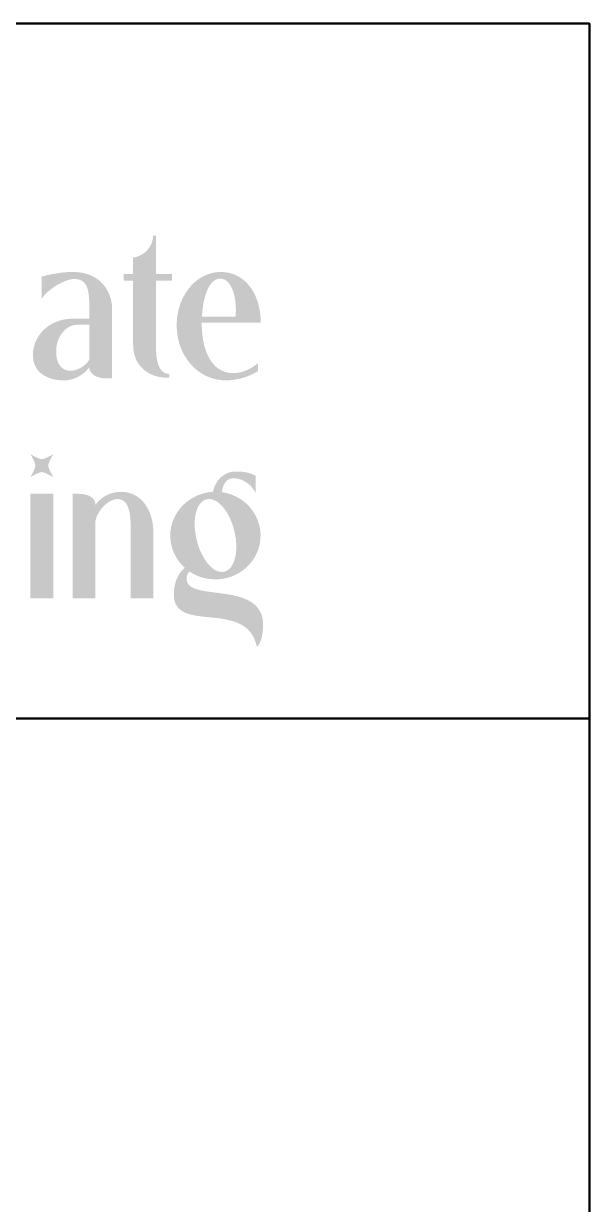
# Model space of a CAD drawing. Header units: inches. Extents: x 0.5 to 73.5, y 0.5 to 23.5.
# Drawn here: x 34.091 to 35.5, y 20.562 to 23.5 of the extents above; entities that cross this region are included whole.
import ezdxf

# ---------------------------------------------------------------- set-up
doc = ezdxf.new("R2010")
doc.units = ezdxf.units.IN
doc.header["$MEASUREMENT"] = 0
doc.layers.add('E-ANNO-TTLB', color=7, linetype='Continuous', lineweight=50)

msp = doc.modelspace()

# ---------------------------------------------------------------- hatches: boundary and pattern name
at = {"layer": 'E-ANNO-TTLB'}
for points in [[(34.4542, 22.6284), (34.4542, 22.6189), (34.4502, 22.6189), (34.4456, 22.619), (34.4411, 22.6192), (34.4367, 22.6197), (34.4323, 22.6203), (34.4281, 22.6211), (34.4239, 22.622), (34.4198, 22.6232), (34.4159, 22.6245), (34.412, 22.6259), (34.4083, 22.6275), (34.4047, 22.6293), (34.4012, 22.6312), (34.3978, 22.6333), (34.3946, 22.6356), (34.3915, 22.638), (34.3885, 22.6406), (34.3857, 22.6433), (34.383, 22.6461), (34.3805, 22.6491), (34.3781, 22.6523), (34.376, 22.6556), (34.3739, 22.659), (34.3721, 22.6626), (34.3704, 22.6663), (34.3689, 22.6701), (34.3676, 22.6741), (34.3665, 22.6783), (34.3655, 22.6825), (34.3648, 22.6869), (34.3643, 22.6914), (34.364, 22.696), (34.3638, 22.7008), (34.3638, 22.8606), (34.3399, 22.8606), (34.3399, 22.8771), (34.3638, 22.8771), (34.3638, 22.918), (34.3685, 22.9187), (34.3731, 22.9199), (34.3777, 22.9215), (34.3821, 22.9235), (34.3864, 22.9259), (34.3905, 22.9287), (34.3943, 22.9318), (34.3979, 22.9353), (34.4012, 22.9391), (34.4042, 22.9432), (34.4069, 22.9475), (34.4091, 22.9521), (34.4109, 22.9569), (34.4122, 22.9619), (34.413, 22.9671), (34.4133, 22.9725), (34.4208, 22.9725), (34.4208, 22.8771), (34.4607, 22.8771), (34.4607, 22.8606), (34.4208, 22.8606), (34.4208, 22.6953), (34.4209, 22.686), (34.4212, 22.6808), (34.4216, 22.6754), (34.4222, 22.6699), (34.4231, 22.6644), (34.4242, 22.6589), (34.4257, 22.6536), (34.4276, 22.6485), (34.4298, 22.6438), (34.4311, 22.6417), (34.4325, 22.6396), (34.4341, 22.6377), (34.4357, 22.6359), (34.4375, 22.6343), (34.4395, 22.6328), (34.4415, 22.6315), (34.4438, 22.6305), (34.4461, 22.6296), (34.4487, 22.629), (34.4514, 22.6285)], [(34.1651, 22.4289), (34.1631, 22.4256), (34.1588, 22.4175), (34.1565, 22.4128), (34.1545, 22.408), (34.153, 22.4037), (34.1526, 22.4019), (34.1525, 22.4002), (34.1526, 22.3986), (34.153, 22.3967), (34.1544, 22.3924), (34.1564, 22.3877), (34.1588, 22.3829), (34.1631, 22.3749), (34.1651, 22.3715), (34.1617, 22.3735), (34.1537, 22.3778), (34.1489, 22.3801), (34.1442, 22.3822), (34.1399, 22.3836), (34.138, 22.384), (34.1364, 22.3842), (34.1348, 22.384), (34.1329, 22.3836), (34.1286, 22.3822), (34.1239, 22.3802), (34.1191, 22.3779), (34.1111, 22.3735), (34.1077, 22.3715), (34.1096, 22.3749), (34.114, 22.3829), (34.1163, 22.3877), (34.1183, 22.3924), (34.1198, 22.3967), (34.1202, 22.3986), (34.1203, 22.4002), (34.1202, 22.4019), (34.1198, 22.4037), (34.1184, 22.408), (34.1163, 22.4128), (34.114, 22.4175), (34.1097, 22.4256), (34.1077, 22.4289), (34.1111, 22.427), (34.1191, 22.4227), (34.1239, 22.4203), (34.1286, 22.4183), (34.1329, 22.4169), (34.1348, 22.4165), (34.1364, 22.4163), (34.138, 22.4164), (34.1399, 22.4168), (34.1442, 22.4183), (34.1489, 22.4203), (34.1537, 22.4226), (34.1617, 22.427)], [(34.1651, 22.0704), (34.1077, 22.0704), (34.1077, 22.3301), (34.1651, 22.3301)], [(34.2275, 22.3301), (34.2322, 22.3299), (34.2367, 22.3296), (34.2409, 22.329), (34.2449, 22.3282), (34.2487, 22.3271), (34.2522, 22.3259), (34.2554, 22.3244), (34.2583, 22.3228), (34.2609, 22.3209), (34.2633, 22.3189), (34.2653, 22.3167), (34.2669, 22.3143), (34.2682, 22.3117), (34.2692, 22.309), (34.2698, 22.3061), (34.27, 22.3031), (34.2731, 22.3069), (34.2764, 22.3105), (34.2798, 22.3138), (34.2833, 22.3169), (34.287, 22.3198), (34.2907, 22.3224), (34.2946, 22.3248), (34.2985, 22.3269), (34.3026, 22.3288), (34.3067, 22.3305), (34.3109, 22.3319), (34.3153, 22.333), (34.3197, 22.3339), (34.3242, 22.3345), (34.3288, 22.3349), (34.3334, 22.3351), (34.3379, 22.3349), (34.3423, 22.3346), (34.3466, 22.334), (34.3508, 22.3331), (34.3549, 22.3321), (34.3589, 22.3308), (34.3627, 22.3293), (34.3665, 22.3275), (34.3701, 22.3256), (34.3736, 22.3234), (34.377, 22.3211), (34.3803, 22.3185), (34.3834, 22.3157), (34.3864, 22.3128), (34.3893, 22.3096), (34.392, 22.3063), (34.3946, 22.3028), (34.397, 22.2991), (34.3993, 22.2952), (34.4015, 22.2911), (34.4035, 22.2869), (34.4053, 22.2826), (34.407, 22.278), (34.4085, 22.2733), (34.4098, 22.2685), (34.411, 22.2635), (34.412, 22.2584), (34.4128, 22.2531), (34.4135, 22.2477), (34.4139, 22.2421), (34.4142, 22.2365), (34.4143, 22.2307), (34.4143, 22.0704), (34.3574, 22.0704), (34.3574, 22.2542), (34.3572, 22.2616), (34.3568, 22.2686), (34.3562, 22.2752), (34.3553, 22.2813), (34.3541, 22.2869), (34.3527, 22.2921), (34.351, 22.2968), (34.3491, 22.301), (34.3469, 22.3047), (34.3445, 22.308), (34.3419, 22.3107), (34.339, 22.313), (34.336, 22.3148), (34.3327, 22.3161), (34.3291, 22.3168), (34.3254, 22.3171), (34.3232, 22.317), (34.3211, 22.3168), (34.3167, 22.3159), (34.3123, 22.3144), (34.3079, 22.3124), (34.3036, 22.31), (34.2994, 22.3071), (34.2953, 22.3039), (34.2913, 22.3002), (34.2876, 22.2963), (34.2841, 22.2921), (34.2809, 22.2876), (34.2779, 22.283), (34.2753, 22.2781), (34.2731, 22.2732), (34.2713, 22.2682), (34.27, 22.2631), (34.27, 22.0704), (34.213, 22.0704), (34.213, 22.3301)]]:
    msp.add_hatch(color=256, dxfattribs=at).paths.add_polyline_path(points, flags=0)
h = msp.add_hatch(color=256, dxfattribs=at)
h.paths.add_polyline_path([(34.2545, 22.7507), (34.2245, 22.7507), (34.2218, 22.7506), (34.2191, 22.7504), (34.2164, 22.7499), (34.2138, 22.7493), (34.2112, 22.7485), (34.2086, 22.7476), (34.2062, 22.7465), (34.2038, 22.7452), (34.2014, 22.7438), (34.1991, 22.7423), (34.1947, 22.7388), (34.1906, 22.7348), (34.1869, 22.7304), (34.1835, 22.7255), (34.1805, 22.7202), (34.1779, 22.7146), (34.1757, 22.7086), (34.174, 22.7023), (34.1728, 22.6959), (34.1722, 22.6892), (34.1721, 22.6823), (34.1723, 22.677), (34.1729, 22.672), (34.1737, 22.6673), (34.1748, 22.6629), (34.1762, 22.6588), (34.1778, 22.655), (34.1797, 22.6516), (34.1819, 22.6485), (34.1843, 22.6457), (34.1869, 22.6433), (34.1897, 22.6412), (34.1928, 22.6395), (34.1961, 22.6381), (34.1995, 22.6372), (34.2032, 22.6366), (34.207, 22.6364), (34.21, 22.6365), (34.2131, 22.6368), (34.2163, 22.6374), (34.2195, 22.6381), (34.2228, 22.6391), (34.2261, 22.6403), (34.2294, 22.6417), (34.2326, 22.6434), (34.2358, 22.6452), (34.2389, 22.6472), (34.2419, 22.6495), (34.2448, 22.652), (34.2475, 22.6546), (34.2501, 22.6575), (34.2524, 22.6606), (34.2545, 22.6638)], flags=0)
h.paths.add_polyline_path([(34.3114, 22.6174), (34.2969, 22.6174), (34.2923, 22.6175), (34.2879, 22.6179), (34.2837, 22.6186), (34.2798, 22.6194), (34.276, 22.6206), (34.2725, 22.6219), (34.2693, 22.6234), (34.2663, 22.6252), (34.2637, 22.6271), (34.2613, 22.6293), (34.2593, 22.6316), (34.2576, 22.634), (34.2563, 22.6367), (34.2553, 22.6394), (34.2547, 22.6423), (34.2545, 22.6454), (34.2519, 22.6418), (34.249, 22.6383), (34.2459, 22.6351), (34.2426, 22.632), (34.2391, 22.6291), (34.2353, 22.6264), (34.2314, 22.6239), (34.2273, 22.6216), (34.2231, 22.6195), (34.2188, 22.6177), (34.2144, 22.6161), (34.2099, 22.6148), (34.2053, 22.6138), (34.2008, 22.613), (34.1962, 22.6126), (34.1916, 22.6124), (34.1829, 22.6127), (34.1746, 22.6135), (34.1706, 22.6141), (34.1668, 22.6149), (34.1631, 22.6158), (34.1594, 22.6168), (34.156, 22.618), (34.1526, 22.6192), (34.1493, 22.6206), (34.1462, 22.6221), (34.1432, 22.6238), (34.1404, 22.6255), (34.1376, 22.6274), (34.1351, 22.6294), (34.1326, 22.6315), (34.1303, 22.6337), (34.1281, 22.636), (34.1261, 22.6384), (34.1243, 22.6409), (34.1225, 22.6435), (34.121, 22.6462), (34.1196, 22.6491), (34.1183, 22.652), (34.1172, 22.655), (34.1163, 22.6581), (34.1155, 22.6612), (34.1149, 22.6645), (34.1145, 22.6679), (34.1142, 22.6713), (34.1141, 22.6748), (34.1143, 22.6796), (34.1146, 22.6842), (34.1153, 22.6888), (34.1161, 22.6934), (34.1172, 22.6978), (34.1185, 22.7021), (34.12, 22.7064), (34.1217, 22.7105), (34.1237, 22.7145), (34.1258, 22.7185), (34.1281, 22.7223), (34.1307, 22.726), (34.1334, 22.7295), (34.1363, 22.7329), (34.1393, 22.7362), (34.1426, 22.7394), (34.1459, 22.7424), (34.1495, 22.7452), (34.1532, 22.7479), (34.157, 22.7504), (34.161, 22.7527), (34.1651, 22.7549), (34.1694, 22.7569), (34.1738, 22.7587), (34.1783, 22.7603), (34.1829, 22.7617), (34.1876, 22.7629), (34.1924, 22.7639), (34.1973, 22.7647), (34.2023, 22.7652), (34.2074, 22.7656), (34.2125, 22.7657), (34.2545, 22.7657), (34.2545, 22.7987), (34.2542, 22.8123), (34.2539, 22.8187), (34.2533, 22.8248), (34.2525, 22.8306), (34.2514, 22.836), (34.25, 22.841), (34.2482, 22.8457), (34.2461, 22.8499), (34.2448, 22.8518), (34.2435, 22.8536), (34.242, 22.8553), (34.2404, 22.8568), (34.2386, 22.8583), (34.2368, 22.8596), (34.2348, 22.8607), (34.2326, 22.8617), (34.2303, 22.8626), (34.2279, 22.8633), (34.2253, 22.8639), (34.2225, 22.8643), (34.2196, 22.8645), (34.2165, 22.8646), (34.212, 22.8643), (34.207, 22.8634), (34.2016, 22.8619), (34.1959, 22.86), (34.1901, 22.8576), (34.1841, 22.8548), (34.1781, 22.8517), (34.1721, 22.8482), (34.1663, 22.8444), (34.1607, 22.8404), (34.1553, 22.8362), (34.1503, 22.8319), (34.1458, 22.8275), (34.1417, 22.8231), (34.1383, 22.8186), (34.1369, 22.8164), (34.1356, 22.8141), (34.1356, 22.8706), (34.1492, 22.8739), (34.1581, 22.8759), (34.1683, 22.8778), (34.1793, 22.8796), (34.191, 22.881), (34.1971, 22.8815), (34.2032, 22.8819), (34.2093, 22.8821), (34.2155, 22.8821), (34.2209, 22.8819), (34.2261, 22.8815), (34.2312, 22.881), (34.2361, 22.8802), (34.241, 22.8792), (34.2457, 22.878), (34.2503, 22.8766), (34.2547, 22.875), (34.259, 22.8732), (34.2632, 22.8712), (34.2672, 22.8691), (34.2711, 22.8667), (34.2748, 22.8642), (34.2784, 22.8615), (34.2818, 22.8587), (34.285, 22.8557), (34.2881, 22.8525), (34.291, 22.8491), (34.2937, 22.8456), (34.2962, 22.842), (34.2986, 22.8382), (34.3007, 22.8343), (34.3027, 22.8302), (34.3045, 22.826), (34.3061, 22.8216), (34.3075, 22.8171), (34.3087, 22.8125), (34.3096, 22.8078), (34.3104, 22.8029), (34.311, 22.798), (34.3113, 22.7929), (34.3114, 22.7877)], flags=0)
h = msp.add_hatch(color=256, dxfattribs=at)
h.paths.add_polyline_path([(34.619, 22.7712), (34.6195, 22.7816), (34.6195, 22.7916), (34.6191, 22.8011), (34.6182, 22.81), (34.6168, 22.8183), (34.6151, 22.8261), (34.613, 22.8332), (34.6105, 22.8397), (34.6077, 22.8456), (34.6062, 22.8482), (34.6046, 22.8507), (34.6029, 22.853), (34.6012, 22.8552), (34.5994, 22.8571), (34.5975, 22.8588), (34.5956, 22.8604), (34.5936, 22.8618), (34.5915, 22.8629), (34.5894, 22.8639), (34.5873, 22.8646), (34.5851, 22.8652), (34.5829, 22.8655), (34.5806, 22.8656), (34.5783, 22.8655), (34.576, 22.8652), (34.5738, 22.8646), (34.5716, 22.8639), (34.5695, 22.8629), (34.5674, 22.8618), (34.5654, 22.8604), (34.5634, 22.8588), (34.5615, 22.8571), (34.5596, 22.8552), (34.5578, 22.853), (34.556, 22.8507), (34.5527, 22.8456), (34.5496, 22.8397), (34.5468, 22.8332), (34.5443, 22.8261), (34.542, 22.8183), (34.54, 22.81), (34.5383, 22.8011), (34.5369, 22.7916), (34.5359, 22.7816), (34.5351, 22.7712)], flags=0)
h.paths.add_polyline_path([(34.4722, 22.7497), (34.4724, 22.7565), (34.4728, 22.7632), (34.4735, 22.7698), (34.4744, 22.7763), (34.4757, 22.7827), (34.4771, 22.789), (34.4789, 22.7952), (34.4808, 22.8012), (34.483, 22.807), (34.4854, 22.8127), (34.4881, 22.8183), (34.4909, 22.8236), (34.494, 22.8288), (34.4972, 22.8338), (34.5007, 22.8386), (34.5043, 22.8432), (34.5081, 22.8476), (34.5121, 22.8518), (34.5163, 22.8557), (34.5206, 22.8594), (34.525, 22.8629), (34.5296, 22.8661), (34.5344, 22.869), (34.5392, 22.8716), (34.5442, 22.874), (34.5493, 22.8761), (34.5546, 22.8779), (34.5599, 22.8794), (34.5653, 22.8805), (34.5708, 22.8814), (34.5764, 22.8819), (34.5821, 22.8821), (34.5873, 22.8819), (34.5924, 22.8815), (34.5975, 22.8808), (34.6024, 22.8798), (34.6073, 22.8786), (34.612, 22.877), (34.6167, 22.8753), (34.6212, 22.8732), (34.6256, 22.8709), (34.6299, 22.8684), (34.6341, 22.8656), (34.6381, 22.8625), (34.642, 22.8592), (34.6457, 22.8557), (34.6493, 22.8519), (34.6528, 22.8479), (34.656, 22.8437), (34.6591, 22.8393), (34.662, 22.8346), (34.6648, 22.8297), (34.6673, 22.8246), (34.6697, 22.8193), (34.6718, 22.8138), (34.6738, 22.8081), (34.6756, 22.8022), (34.6771, 22.7961), (34.6784, 22.7898), (34.6795, 22.7834), (34.6804, 22.7767), (34.681, 22.7699), (34.6813, 22.7629), (34.6815, 22.7557), (34.5347, 22.7557), (34.5347, 22.7542), (34.5347, 22.7474), (34.535, 22.7407), (34.5354, 22.7342), (34.536, 22.7278), (34.5367, 22.7216), (34.5376, 22.7155), (34.5386, 22.7096), (34.5398, 22.7039), (34.5412, 22.6983), (34.5427, 22.693), (34.5444, 22.6878), (34.5462, 22.6828), (34.5482, 22.678), (34.5503, 22.6734), (34.5526, 22.669), (34.555, 22.6648), (34.5576, 22.6608), (34.5603, 22.657), (34.5632, 22.6535), (34.5662, 22.6502), (34.5694, 22.6471), (34.5727, 22.6443), (34.5761, 22.6417), (34.5797, 22.6394), (34.5835, 22.6373), (34.5874, 22.6355), (34.5914, 22.634), (34.5955, 22.6327), (34.5998, 22.6317), (34.6043, 22.631), (34.6088, 22.6305), (34.6136, 22.6304), (34.617, 22.6305), (34.6206, 22.6307), (34.6242, 22.6311), (34.6278, 22.6317), (34.6314, 22.6325), (34.6352, 22.6335), (34.6389, 22.6347), (34.6427, 22.6361), (34.6465, 22.6376), (34.6504, 22.6394), (34.6543, 22.6414), (34.6583, 22.6436), (34.6623, 22.6461), (34.6663, 22.6488), (34.6704, 22.6517), (34.6745, 22.6548), (34.6745, 22.6354), (34.6702, 22.6327), (34.6657, 22.6302), (34.661, 22.6279), (34.6562, 22.6257), (34.6513, 22.6236), (34.6463, 22.6217), (34.6412, 22.62), (34.6361, 22.6185), (34.6309, 22.6171), (34.6257, 22.6158), (34.6205, 22.6148), (34.6153, 22.614), (34.6101, 22.6133), (34.605, 22.6128), (34.6, 22.6125), (34.5951, 22.6124), (34.5886, 22.6126), (34.5823, 22.6131), (34.576, 22.614), (34.5699, 22.6151), (34.5639, 22.6167), (34.558, 22.6185), (34.5522, 22.6206), (34.5466, 22.623), (34.5411, 22.6258), (34.5358, 22.6288), (34.5307, 22.632), (34.5257, 22.6356), (34.5209, 22.6394), (34.5163, 22.6434), (34.5119, 22.6477), (34.5076, 22.6522), (34.5036, 22.657), (34.4998, 22.6619), (34.4962, 22.6671), (34.4928, 22.6725), (34.4896, 22.678), (34.4867, 22.6838), (34.4841, 22.6897), (34.4817, 22.6958), (34.4795, 22.7021), (34.4776, 22.7085), (34.476, 22.7151), (34.4747, 22.7217), (34.4736, 22.7286), (34.4728, 22.7355), (34.4724, 22.7426)], flags=0)
h = msp.add_hatch(color=256, dxfattribs=at)
h.paths.add_polyline_path([(34.5526, 22.3171), (34.5501, 22.317), (34.5477, 22.3166), (34.5454, 22.3161), (34.5431, 22.3153), (34.5409, 22.3143), (34.5388, 22.3131), (34.5368, 22.3117), (34.5348, 22.3101), (34.533, 22.3083), (34.5312, 22.3064), (34.5296, 22.3042), (34.528, 22.3019), (34.5265, 22.2994), (34.5251, 22.2968), (34.5238, 22.294), (34.5227, 22.291), (34.5206, 22.2846), (34.519, 22.2777), (34.5179, 22.2702), (34.5172, 22.2623), (34.5171, 22.2539), (34.5174, 22.2452), (34.5183, 22.2361), (34.5197, 22.2267), (34.5216, 22.2173), (34.5239, 22.2082), (34.5267, 22.1994), (34.5298, 22.191), (34.5333, 22.183), (34.5371, 22.1755), (34.5411, 22.1686), (34.5454, 22.1621), (34.5499, 22.1563), (34.5546, 22.1511), (34.557, 22.1488), (34.5594, 22.1466), (34.5619, 22.1446), (34.5643, 22.1428), (34.5668, 22.1412), (34.5694, 22.1398), (34.5719, 22.1386), (34.5744, 22.1376), (34.577, 22.1368), (34.5795, 22.1363), (34.5821, 22.1359), (34.5846, 22.1358), (34.5871, 22.1359), (34.5896, 22.1363), (34.592, 22.1368), (34.5943, 22.1376), (34.5965, 22.1386), (34.5986, 22.1398), (34.6007, 22.1412), (34.6027, 22.1428), (34.6045, 22.1446), (34.6063, 22.1466), (34.608, 22.1488), (34.6096, 22.1511), (34.6111, 22.1536), (34.6125, 22.1563), (34.6138, 22.1592), (34.615, 22.1621), (34.617, 22.1686), (34.6187, 22.1755), (34.6198, 22.183), (34.6205, 22.191), (34.6207, 22.1994), (34.6203, 22.2082), (34.6195, 22.2173), (34.618, 22.2267), (34.6161, 22.2361), (34.6138, 22.2452), (34.611, 22.2539), (34.6079, 22.2623), (34.6044, 22.2702), (34.6006, 22.2777), (34.5966, 22.2846), (34.5923, 22.291), (34.5877, 22.2968), (34.583, 22.3019), (34.5806, 22.3042), (34.5782, 22.3064), (34.5757, 22.3083), (34.5732, 22.3101), (34.5706, 22.3117), (34.5681, 22.3131), (34.5655, 22.3143), (34.563, 22.3153), (34.5604, 22.3161), (34.5578, 22.3166), (34.5552, 22.317)], flags=0)
h.paths.add_polyline_path([(34.4922, 22.1463), (34.4882, 22.15), (34.4843, 22.154), (34.4807, 22.1582), (34.4773, 22.1626), (34.4741, 22.1671), (34.4712, 22.1718), (34.4685, 22.1767), (34.466, 22.1817), (34.4638, 22.1869), (34.4618, 22.1922), (34.4602, 22.1976), (34.4588, 22.2032), (34.4577, 22.2088), (34.4569, 22.2145), (34.4564, 22.2203), (34.4562, 22.2262), (34.4564, 22.2316), (34.4568, 22.2369), (34.4575, 22.2422), (34.4584, 22.2474), (34.4596, 22.2524), (34.461, 22.2574), (34.4627, 22.2624), (34.4646, 22.2671), (34.4667, 22.2718), (34.469, 22.2764), (34.4716, 22.2809), (34.4744, 22.2852), (34.4773, 22.2894), (34.4805, 22.2934), (34.4838, 22.2973), (34.4873, 22.301), (34.491, 22.3046), (34.4949, 22.308), (34.4989, 22.3113), (34.5031, 22.3144), (34.5074, 22.3172), (34.5118, 22.3199), (34.5164, 22.3224), (34.5211, 22.3247), (34.526, 22.3268), (34.5309, 22.3287), (34.536, 22.3303), (34.5411, 22.3318), (34.5464, 22.3329), (34.5517, 22.3339), (34.5571, 22.3346), (34.5626, 22.3351), (34.5639, 22.3404), (34.5655, 22.3455), (34.5675, 22.3503), (34.5698, 22.3549), (34.5723, 22.3593), (34.5752, 22.3634), (34.5783, 22.3671), (34.5817, 22.3706), (34.5853, 22.3737), (34.5891, 22.3765), (34.5931, 22.379), (34.5974, 22.3811), (34.6018, 22.3828), (34.6064, 22.3841), (34.6112, 22.385), (34.6161, 22.3855), (34.6246, 22.3856), (34.6325, 22.3853), (34.6398, 22.3845), (34.6466, 22.3833), (34.6529, 22.3817), (34.6588, 22.3797), (34.6641, 22.3775), (34.669, 22.375), (34.669, 22.3316), (34.6671, 22.3355), (34.6648, 22.3394), (34.6622, 22.3431), (34.6593, 22.3467), (34.6561, 22.3501), (34.6527, 22.3532), (34.649, 22.3562), (34.6451, 22.3588), (34.6411, 22.3613), (34.637, 22.3634), (34.6328, 22.3652), (34.6285, 22.3666), (34.6242, 22.3677), (34.62, 22.3684), (34.6157, 22.3687), (34.6116, 22.3685), (34.6088, 22.3682), (34.6062, 22.3677), (34.6038, 22.3669), (34.6015, 22.3659), (34.5994, 22.3646), (34.5974, 22.3631), (34.5955, 22.3613), (34.5938, 22.3593), (34.5922, 22.3571), (34.5907, 22.3546), (34.5894, 22.3518), (34.5882, 22.3488), (34.5871, 22.3455), (34.5861, 22.342), (34.5853, 22.3381), (34.5846, 22.3341), (34.5897, 22.3333), (34.5946, 22.3323), (34.5995, 22.3311), (34.6044, 22.3297), (34.6091, 22.328), (34.6137, 22.3262), (34.6182, 22.3242), (34.6226, 22.322), (34.6269, 22.3196), (34.6311, 22.317), (34.6351, 22.3143), (34.639, 22.3113), (34.6428, 22.3083), (34.6464, 22.305), (34.6499, 22.3016), (34.6532, 22.2981), (34.6564, 22.2944), (34.6594, 22.2906), (34.6622, 22.2867), (34.6648, 22.2826), (34.6673, 22.2784), (34.6696, 22.2741), (34.6717, 22.2697), (34.6736, 22.2652), (34.6753, 22.2606), (34.6767, 22.2559), (34.678, 22.2512), (34.6791, 22.2463), (34.6799, 22.2414), (34.6805, 22.2364), (34.6809, 22.2313), (34.681, 22.2262), (34.6808, 22.2206), (34.6804, 22.215), (34.6797, 22.2095), (34.6787, 22.2042), (34.6774, 22.1989), (34.6759, 22.1937), (34.6741, 22.1886), (34.6721, 22.1837), (34.6699, 22.1789), (34.6674, 22.1742), (34.6647, 22.1696), (34.6618, 22.1652), (34.6586, 22.1609), (34.6553, 22.1568), (34.6518, 22.1529), (34.6481, 22.1491), (34.6442, 22.1455), (34.6401, 22.1421), (34.6359, 22.1389), (34.6315, 22.1358), (34.627, 22.133), (34.6223, 22.1304), (34.6175, 22.128), (34.6125, 22.1258), (34.6074, 22.1239), (34.6022, 22.1222), (34.5969, 22.1207), (34.5916, 22.1195), (34.5861, 22.1186), (34.5805, 22.1179), (34.5748, 22.1175), (34.5691, 22.1173), (34.5645, 22.1174), (34.56, 22.1177), (34.5556, 22.1181), (34.5512, 22.1186), (34.5468, 22.1193), (34.5426, 22.1202), (34.5383, 22.1212), (34.5342, 22.1224), (34.5302, 22.1237), (34.5262, 22.1252), (34.5223, 22.1268), (34.5185, 22.1285), (34.5148, 22.1304), (34.5111, 22.1324), (34.5076, 22.1345), (34.5042, 22.1368), (34.5023, 22.1348), (34.5006, 22.1326), (34.4993, 22.1302), (34.4983, 22.1276), (34.4975, 22.1248), (34.4971, 22.1218), (34.497, 22.1186), (34.4972, 22.1153), (34.4977, 22.1128), (34.4984, 22.1105), (34.4993, 22.1083), (34.5005, 22.1063), (34.5019, 22.1043), (34.5036, 22.1026), (34.5054, 22.1009), (34.5075, 22.0994), (34.5097, 22.0979), (34.5122, 22.0966), (34.5148, 22.0954), (34.5176, 22.0942), (34.5236, 22.0922), (34.5302, 22.0904), (34.5374, 22.0889), (34.5449, 22.0876), (34.5611, 22.0853), (34.5783, 22.0831), (34.5959, 22.0806), (34.6047, 22.0791), (34.6134, 22.0774), (34.6219, 22.0755), (34.6302, 22.0731), (34.6382, 22.0704), (34.6459, 22.0673), (34.6495, 22.0656), (34.6531, 22.0637), (34.6565, 22.0617), (34.6598, 22.0596), (34.6629, 22.0573), (34.6659, 22.0548), (34.6688, 22.0522), (34.6714, 22.0495), (34.6739, 22.0465), (34.6762, 22.0434), (34.6784, 22.0401), (34.6803, 22.0366), (34.682, 22.0329), (34.6835, 22.029), (34.6848, 22.0249), (34.6858, 22.0206), (34.6866, 22.016), (34.6872, 22.0112), (34.6874, 22.0062), (34.6875, 22.001), (34.6871, 21.9932), (34.6864, 21.9858), (34.6852, 21.9786), (34.6837, 21.9718), (34.6827, 21.9685), (34.6816, 21.9653), (34.6803, 21.9622), (34.679, 21.9592), (34.6774, 21.9564), (34.6758, 21.9536), (34.674, 21.951), (34.672, 21.9485), (34.6707, 21.9541), (34.6692, 21.9593), (34.6675, 21.9643), (34.6656, 21.969), (34.6636, 21.9734), (34.6613, 21.9775), (34.6588, 21.9814), (34.6562, 21.9851), (34.6533, 21.9885), (34.6504, 21.9916), (34.6473, 21.9946), (34.644, 21.9973), (34.6406, 21.9999), (34.6371, 22.0022), (34.6334, 22.0044), (34.6296, 22.0064), (34.6258, 22.0082), (34.6218, 22.0099), (34.6177, 22.0114), (34.6136, 22.0128), (34.6051, 22.0152), (34.5963, 22.0172), (34.5874, 22.0188), (34.5784, 22.0202), (34.5693, 22.0213), (34.5602, 22.0223), (34.5423, 22.0241), (34.5335, 22.025), (34.5251, 22.0262), (34.5169, 22.0275), (34.5091, 22.0292), (34.5018, 22.0312), (34.4983, 22.0324), (34.4949, 22.0337), (34.4917, 22.0351), (34.4886, 22.0367), (34.4857, 22.0384), (34.483, 22.0403), (34.4804, 22.0423), (34.478, 22.0446), (34.4757, 22.047), (34.4737, 22.0495), (34.4719, 22.0523), (34.4702, 22.0553), (34.4688, 22.0586), (34.4676, 22.062), (34.4667, 22.0657), (34.4659, 22.0697), (34.4655, 22.0739), (34.4652, 22.0784), (34.4652, 22.084), (34.4655, 22.0895), (34.466, 22.0948), (34.4668, 22.0999), (34.4679, 22.1049), (34.4692, 22.1097), (34.4708, 22.1143), (34.4725, 22.1187), (34.4745, 22.1229), (34.4766, 22.1269), (34.4789, 22.1307), (34.4813, 22.1343), (34.4839, 22.1376), (34.4866, 22.1407), (34.4893, 22.1436)], flags=0)

# ---------------------------------------------------------------- linework, layer by layer
msp.add_line((31.75, 21.7708), (35.5, 21.7708), dxfattribs=at)
for points in [[(0.5, 0.5), (35.5, 0.5), (35.5, 23.5), (0.5, 23.5)], [(31.75, 0.5), (35.5, 0.5), (35.5, 23.5), (31.75, 23.5)]]:
    msp.add_lwpolyline(points, close=True, dxfattribs=at)

doc.saveas('drawing.dxf')
